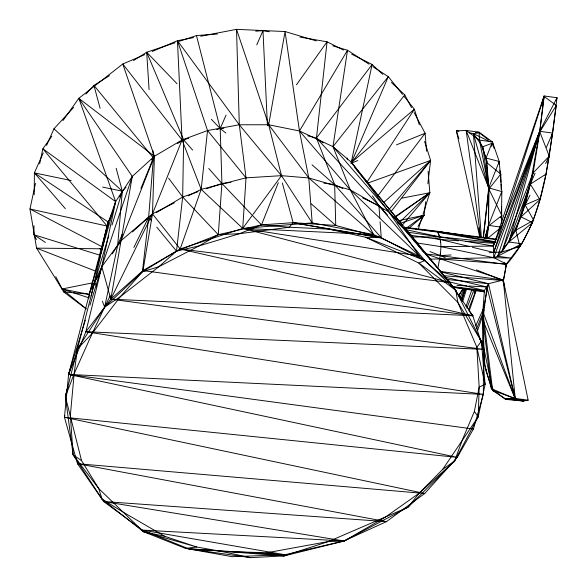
<?xml version="1.0" encoding="UTF-8"?>
<svg xmlns="http://www.w3.org/2000/svg" width="587" height="587" viewBox="0 0 587 587"><rect width="100%" height="100%" fill="white"/><g stroke="black" fill="none" stroke-linecap="round" stroke-linejoin="round"><path stroke-width="0.88" d="M33.995 225.643L33.929 234.741L36.445 239.569M34.222 194.715L34.384 172.879L43.247 152.921M479.755 237.199L456.378 130.879L466.159 130.439L479.109 132.214L479.476 140.11L486.058 158.042L488.722 187.884L488.472 225.386L487.261 237.845M469.24 132.765L473.423 133.638L482.727 146.779L486.865 162.694L488.868 189.036L488.553 225.936L486.344 238.08M440.25 253.811L440.228 255.602L445.284 257.598M440.375 242.182L440.404 239.496L435.128 238.146M501.459 223.522L501.804 191.575L499.229 161.484L492.42 141.893L479.109 132.214L475.551 132.376M501.724 221.974L501.592 206.543M108.199 225.687L108.257 222.04L112.821 212.039M175.014 42.756L146.691 52.258L183.636 139.853L182.667 197.005L176.504 251.133L158.835 266.703L120.43 296.596L104.655 307.096L77.411 348.994L65.399 396.607L73.096 454.786L102.094 499.141L143.36 531.661L185.529 548.427L250.532 557.65L284.123 555.896L344.099 541.067L407.994 507.249L454.624 461.066L478.229 416.785L485.111 384.39L481.369 341.355L455.791 290.345L450.053 283.264M503.25 281.855L506.376 263.989L521.814 243.788L532.519 222.634L539.945 199.653L545.976 174.126L552.638 133.08L557.019 97.735L544.076 95.952L493.396 246.063L493.799 257.715L506.376 263.989L505.767 265.698M250.532 557.65L221.695 551.472L196.733 547.003L185.529 548.427L284.123 555.896L328.544 541.5L407.994 507.249L419.147 493.256L442.789 469.248L478.229 416.785L479.168 387.082L476.849 347.277L457.845 302.408L455.791 290.345L450.875 284.93M414.627 240.443L450.016 282.604L472.858 315.762L483.358 349.346L483.387 394.398L473.423 429.016L457.244 457.376L424.739 493.491L386.437 521.638L343.953 540.95L285.04 554.737L232.173 556.681L189.109 548.992L142.443 530.105L103.62 501.518L77.506 463.708L64.453 417.291L68.598 374.433L85.878 331.714L110.818 299.157L143.015 270.563L152.473 213.829L154.41 156.267L122.778 64.005L144.651 54.686M499.097 164.213L499.229 161.484L486.058 158.042L492.42 141.893L479.476 140.11L466.159 130.439L480.636 237.075M106.973 228.783L107.105 226.054L115.624 201.642L132.28 176.416L154.41 156.267L182.065 139.977L207.541 130.534L239.298 124.782L268.67 124.752L299.458 130.982L332.976 146.647L351.518 162.401L399.703 222.011M316.283 40.892L285.055 31.544L236.524 29.35L239.298 124.782L246.026 177.846L242.732 228.365L180.187 248.998L143.015 270.563L472.858 315.762L469.497 311.418M500.425 178.646L500.755 174.112L499.838 170.56M152.965 150.632L153.427 157.925L148.643 217.263L142.406 271.774L120.43 296.596L92.254 333.313L77.411 348.994L74.131 373.824L70.359 415.42L73.096 454.786L98.719 488.538L143.36 531.661L196.733 547.003L164.749 536.291L143.36 531.661M437.836 268.428C439.971 256.409 443.816 242.387 437.051 231.263L404.597 227.286M164.749 536.291L124.143 512.73L102.094 499.141L98.719 488.538L81.549 460.641L65.399 396.607L74.131 373.824L92.254 333.313L104.655 307.096L117.671 245.344L122.316 191.201L116.167 168.278M503.125 281.841L503.286 280.028L426.155 254.09M152.224 51.458L177.457 40.708L207.541 130.534L201.18 189.359L180.187 248.998L472.858 315.762L470.979 313.796M483.314 237.009L488.722 187.884L499.229 161.484M483.409 237.662L488.868 189.036L482.727 146.779L492.691 143.052L494.078 148.379M501.489 194.304L501.804 191.575L488.722 187.884L466.159 130.439L467.428 131.327M425.707 201.737L424.1 215.216L418.003 226.443M427.842 183.775L430.623 160.412L424.562 141.335M522.988 399.263L523.333 400.958L505.495 399.395L491.4 388.601L484.598 364.637L482.903 320.172L486.931 286.962L445.012 277.167M189.109 548.992L285.04 554.737L142.443 530.105L343.953 540.95L103.62 501.518L386.437 521.638L77.506 463.708L77.741 461.896M489.154 252.711L501.914 251.962L515.856 230.199L525.145 204.936L533.113 172.894L539.783 131.848L544.156 96.503L556.315 105.433C548.192 160.185 544.912 220.917 506.456 264.532L505.554 267.1M62.956 120.592L78.819 98.33L115.624 201.642L101.8 266.681L85.878 331.714L483.358 349.346L110.818 299.157L132.28 176.416L78.819 98.33L122.778 64.005L182.065 139.977L201.18 189.359L242.732 228.365L450.016 282.604L332.976 146.647L347.511 50.24L332.763 45.823M88.747 298.284L89.928 291.981L107.105 226.054L42.866 148.782L51.854 136.169M501.481 217.329L501.826 215.554L488.868 189.036L473.423 133.638L479.19 132.765L488.428 139.801M504.541 262.719L506.456 264.532L503.367 280.571L503.433 283.301M221.695 551.472L267.056 552.719L328.544 541.5L344.099 541.067L384.933 517.418L419.147 493.256L454.624 461.066L462.527 439.428L474.355 411.487L479.168 387.082L485.111 384.39L476.849 347.277L481.369 341.355L457.845 302.408L418.825 263.057L365.672 237.273L328.896 229.128L293.126 222.686L261.464 224.88L218.291 234.69L176.504 251.133L142.406 271.774L104.655 307.096L102.343 301.182M77.506 463.708L424.739 493.491L64.453 417.291L64.827 415.508M35.477 183.32L29.981 208.994L36.563 248.14L62.024 289.009L85.951 308.527M39.645 163.839L42.866 148.782L115.624 201.642L89.928 291.981L68.598 374.433L457.244 457.376L64.453 417.291M357.791 160.552L351.063 163.281L372.121 64.475L351.642 54.173M91.146 295.892L100.604 255.91M101.008 254.127L108.257 222.04L34.384 172.879L71.174 180.547M102.285 246.43L107.105 226.054L29.981 208.994L101.962 246.709M102.461 245.982L108.257 222.04M485.339 238.161L488.472 225.386L501.804 191.575M77.411 348.994L94.756 281.76L108.808 235.607M541.522 105.675L544.076 95.952L539.695 131.297L530.31 184.135L521.058 216.852L508.87 242.005L497.659 256.248L493.799 257.715L429.779 259.153M542.535 102.688L544.156 96.503L493.682 252.439L472.366 247.266M93.59 286.155L94.756 281.76L100.12 273.234M484.803 238.388L488.472 225.386L500.55 227.052M485.133 238.073L488.553 225.936L501.826 215.554L500.403 217.85M474.127 293.177L474.876 290.543M461.94 300.449L465.271 289.053M487.371 160.985L486.865 162.694L500.755 174.112L500.968 182.219M491.679 146.464L492.691 143.052M493.682 252.439L539.783 131.848L501.914 251.962L519.943 246.562L515.856 230.199L533.113 172.894L549.256 156.193L539.783 131.848L556.315 105.433L555.684 107.142M71.21 365.796L68.598 374.433L473.423 429.016M111.985 225.159L122.316 191.201L126.051 187.209M85.335 320.12L68.598 374.433L483.387 394.398L85.878 331.714M89.921 305.225L101.8 266.681L132.28 176.416M418.421 228.886L422.493 215.972M423.036 214.248L429.816 192.719L428.099 171.096M462.629 301.615L466.496 289.391M417.298 243.018L440.8 246.628L493.799 257.715L510.602 258.023L497.659 256.248L539.695 131.297L557.019 97.735L556.102 100.326M469.116 311.176L476.204 290.382M466.019 306.458L471.75 290.066M477.451 330.701L483.262 314.309M461.074 299.201L464.757 288.885M493.799 257.715L539.695 131.297L552.638 133.08L551.927 134.753M466.9 308.109L473.826 290.198M468.375 309.965L475.962 290.301M89.928 291.981L101.8 266.681L121.047 240.699L154.41 156.267L78.819 98.33M501.914 251.962L533.113 172.894M278.289 182.718L261.464 224.88L239.415 233.692L199.096 245.894L176.504 251.133L156.773 227.14M472.858 315.762L110.818 299.157L152.473 213.829L182.065 139.977L177.457 40.708L193.563 37.612M461.243 300.082L465.667 289.061M476.571 328.823L483.372 311.873M440.8 246.628L493.396 246.063L539.695 131.297L508.87 242.005L521.814 243.788L497.659 256.248M112.308 253.863L117.671 245.344L122.184 234.308M140.931 188.478L153.427 157.925L93.935 85.394L109.453 75.65M142.406 271.774L158.835 266.703L199.096 245.894L218.291 234.69L221.915 183.452L220.198 128.502L226.054 115.118M256.768 44.876L262.983 30.656L269.301 31.757M535.073 173.253L530.31 184.135L508.87 242.005L532.519 222.634L521.058 216.852L539.945 199.653L530.31 184.135L545.976 174.126L545.052 175.704M546.416 147.308L552.638 133.08M46.571 145.437L53.953 128.802L73.639 107.428M475.69 325.924L483.534 308.439M459.966 297.653L464.082 288.555M119.66 197.034L122.316 191.201L53.953 128.802M104.655 307.096L110.253 295.657M133.851 247.479L148.643 217.263L151.74 215.422M515.856 230.199L533.642 220.257L525.145 204.936L529.966 195.192M545.639 163.509L549.256 156.193L548.441 157.822M483.505 340.761L482.661 342.338L485.288 368.724L492.647 390.487L505.414 398.844L523.288 401.075L528.146 400.187L503.286 280.028L440.023 271.377M92.254 333.313L93.15 331.728M458.608 295.877L462.754 288.863M458.821 295.43L463.231 288.628M366.912 182.227L414.378 109.241L404.179 96.481M268.486 124.136L267.43 125.618L262.983 30.656L255.69 31.192M296.45 84.829L327.062 41.809L343.446 50.049M483.915 310.112L482.852 311.594L482.661 342.338L492.647 390.487L495.149 391.47M251.882 215.921L242.732 228.365L419.389 256.093L450.016 282.604L180.187 248.998L152.473 213.829L121.047 240.699M252.96 214.46L281.496 175.66L268.67 124.752L236.524 29.35L200.725 36.233M377.69 196.036L425.105 133.249L414.084 112.477M539.519 199.69L540.62 198.252L525.145 204.936M391.162 211.474L430.623 160.412L367.616 183.151M351.063 163.281L404.759 94.896L391.441 82.481M488.868 189.036L500.755 174.112M388.711 209.794L430.623 160.412L383.671 202.493M402.036 225.437L429.816 192.719L402.066 198.135M85.937 94.074L93.935 85.394L100.084 108.316M151.563 159.921L153.427 157.925M399.938 222.025L429.816 192.719L394.772 216.874M117.671 245.344L120.364 242.901M132.486 231.909L148.643 217.263L151.549 220.785M408.904 228.248L424.1 215.216L398.155 220.771M487.856 238.19L500.058 228.27M406.365 228.13L424.1 215.216L401.038 223.089M395.176 217.249L429.816 192.719M442.789 469.248L454.624 461.066M133.506 60.542L146.691 52.258L177.105 83.809M177.443 143.558L183.636 139.853L188.86 138.231M156.377 212.655L182.667 197.005L198.024 191.7M152.473 213.829L174.39 202.823M188.192 195.889L201.18 189.359L246.026 177.846L281.496 175.66L308.784 177.971L350.322 189.939L388.851 211.944L410.357 235.688M168.594 178.184L182.667 197.005L218.291 234.69L239.415 233.692L289.34 227.228L293.126 222.686L335.749 225.437L381.249 237.728L424.819 260.503L418.825 263.057L455.791 290.345L424.819 260.503L378.945 205.648L316.459 138.018L307.705 135.81M396.496 144.85L425.105 133.249L426.529 151.27M206.558 188.757L221.915 183.452L230.955 182.432M179.306 41.317L196.469 35.558L217.425 34.017M216.72 129.58L220.198 128.502L223.83 128.282M517.316 247.149L519.943 246.562M71.548 292.135L62.024 289.009L92.188 282.919M451.102 254.956L440.228 255.602L425.714 253.973M440.837 271.884L488.479 283.69L515.195 398.404L505.414 398.844L528.146 400.187L515.195 398.404L492.647 390.487L482.852 311.594L484.4 290.55L488.479 283.69L503.286 280.028L504.776 289.061M505.495 399.395L515.283 398.955L523.333 400.958L521.689 400.239M411.935 236.979L440.008 236.921L495.391 242.57M101.434 248.785L36.563 248.14L95.762 271.194M380.097 221.688L381.249 237.728L365.672 237.273L424.819 260.503M402.477 94.36L388.308 76.648L332.976 146.647L350.322 189.939L373.589 234.536L242.732 228.365L312.196 222.906L373.589 234.536L419.389 256.093L388.851 211.944L351.518 162.401L388.308 76.648L372.914 66.683M456.957 285.392L466.951 285.913M468.764 286.008L486.931 286.962L515.283 398.955L491.4 388.601L482.903 320.172L515.283 398.955L503.286 280.028L503.521 283.675M410.599 235.255L440.404 239.496L458.462 240.78M465.689 241.294L494.584 243.341M439.788 258.962L506.376 263.989M444.278 275.751L503.367 280.571L476.431 269.917M55.728 276.616L63.69 291.915L89.231 294.197M415.28 229.062L417.093 229.246M419.815 229.524L422.537 229.796M424.35 229.979L496.008 239.07M447.169 279.493L488.479 283.69L482.852 311.594L515.195 398.404M451.953 286.5L484.4 290.55L448.828 281.738M496.015 239.621L405.734 227.969M506.456 264.532L440.228 255.602L429.992 251.596M458.968 131.231L456.378 130.879L458.917 138.686M452.856 286.948L484.392 291.423M323.855 183.107L334.663 184.685L342.859 188.566M453.069 287.359L484.517 291.93M408.339 232.247L440.008 236.921L493.396 246.063M463.011 235.138L437.051 231.263L495.494 241.807M312.02 164.793L334.663 184.685L381.249 237.728L328.896 229.128L289.34 227.228L261.464 224.88L221.915 183.452L208.759 168.462M381.249 237.728L293.126 222.686L282.325 182.99M299.986 37.098L327.062 41.809L316.459 138.018L334.663 184.685L335.749 225.437L311.257 203.828M495.553 242.372L438.151 232.305L439.656 237.104M267.056 552.719L284.123 555.896M62.024 289.009L89.642 294.476M102.578 187.084L122.316 191.201M406.123 229.722L440.008 236.921M440.404 239.496L469.703 246.613M518.886 399.872L523.288 401.075M99.834 255.169L33.929 234.741L45.338 242.409M73.28 292.7L88.864 297.814M493.124 389.174L491.4 388.601L493.08 389.254M519.135 399.329L523.333 400.958M362.546 197.885L378.945 205.648L383.619 209.941M490.284 141.878L473.423 133.638L481.362 237.537M369.062 64.188L347.511 50.24L299.458 130.982L308.784 177.971L312.196 222.906L281.496 175.66L239.298 124.782L177.457 40.708M73.096 454.786L81.549 460.641M323.085 142.861L316.459 138.018L372.121 64.475L382.775 74.41M63.69 291.915L86.289 309.004M211.327 119.3L220.198 128.502L225.885 133.051M485.288 368.724L486.66 369.913M373.589 234.536L308.784 177.971L268.67 124.752L285.055 31.544L299.458 130.982L350.322 189.939L419.389 256.093M397.641 222.818L410.995 235.079L445.452 277.592M453.193 287.85L455.791 290.345M372.474 195.816L378.945 205.648L387.552 215.136M412.199 237.72L414.048 239.753L412.323 237.625M183.636 139.853L192.609 150.067M34.384 172.879L65.355 208.693M99.9 248.639L101.089 250.011M395.623 218.327L396.812 219.707M405.727 230.075L406.916 231.461M409.293 234.228L410.482 235.607M412.265 237.684L414.048 239.753M354.592 167.5L410.995 235.079L414.444 241.36M207.541 130.534L246.026 177.846M446.604 279.008L448.329 281.136M400.848 223.434L402 224.85M414.605 240.479L423.565 252.058M474.355 411.487L478.229 416.785M479.792 339.103L481.369 341.355M353.998 166.084L351.518 162.401L414.378 109.241L419.331 124.848M404.759 94.896L411.538 107.685M414.444 240.567L415.244 242.204M94.756 281.76L96.738 286.823M482.903 320.172L483.717 322.791M101.8 266.681L110.818 299.157M196.469 35.558L220.198 128.502M479.476 140.11L488.722 187.884M478.721 227.749L480.379 237.662M378.945 205.648L379.84 218.122M146.691 52.258L149.076 89.606M501.012 184.025L501.151 189.425M492.42 141.893L492.464 143.72M347.269 157.991L347.313 159.803M67.828 386.87L65.399 396.607L67.879 386.892"/></g></svg>
